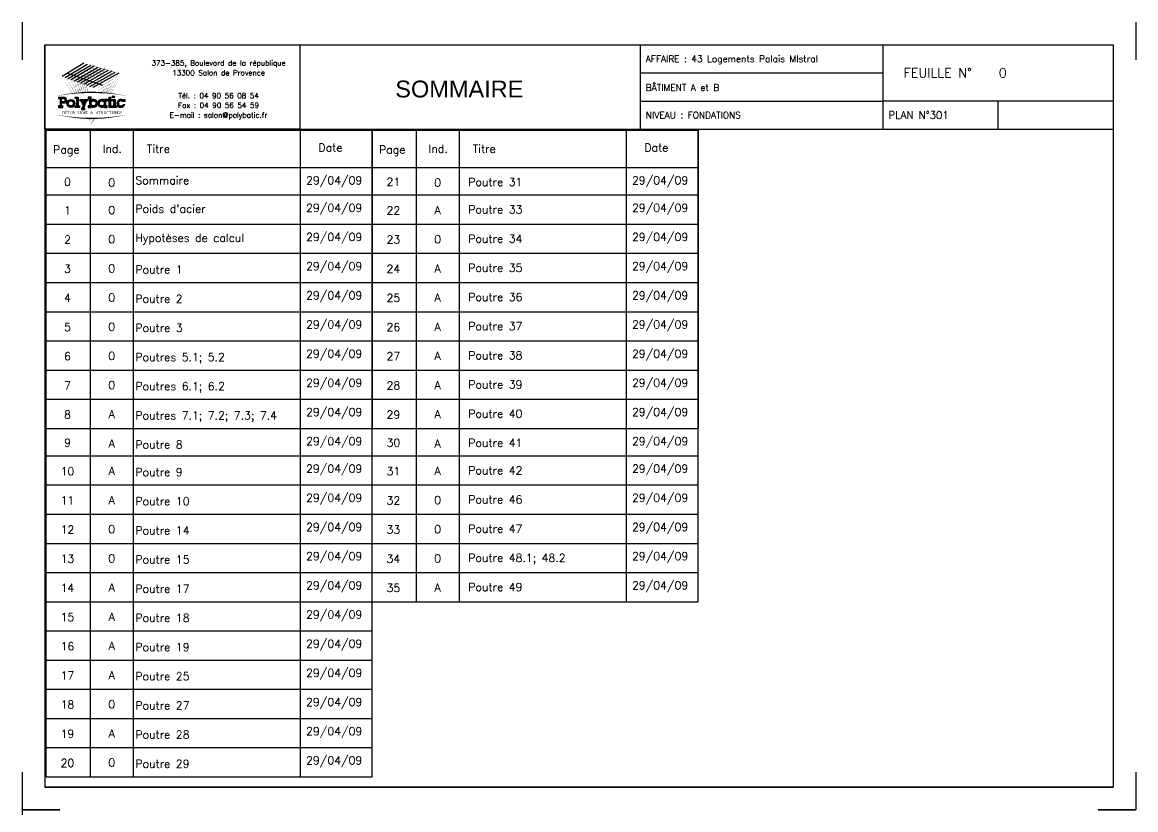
# Model space of a CAD drawing. Extents: x -12912 to 27386, y 1818 to 8189.
# Drawn here: x -12293 to -11517, y 2928 to 3477 of the extents above; entities that cross this region are included whole.
import ezdxf
from ezdxf.enums import TextEntityAlignment as Align

# ---------------------------------------------------------------- set-up
doc = ezdxf.new("R2010")
doc.units = 0
doc.header["$MEASUREMENT"] = 0
doc.layers.get('0').update_dxf_attribs({"linetype": 'CONTINUOUS'})
doc.layers.add('GO-CARTOUCHE', color=7, linetype='CONTINUOUS')
doc.styles.add('ARIAL', font='ARIAL.TTF')
doc.styles.add('POLYBATIC', font='TIMES.TTF')
doc.styles.add('schéma', font='simplex.shx')
doc.styles.add('TEXTE', font='romans.shx')

# ---------------------------------------------------------------- blocks, each defined once
blk = doc.blocks.new('A$C492E529B')
for color, points in [(140, [(1.413, 0.725, 1), (1.563, 0.725, 1)]), (256, [(-0.938, 0.7), (-1.138, 0.7), (-1.138, 0.6), (-1.038, 0.6), (-1.038, 0.1), (-1.138, 0.1), (-1.138, 0), (-0.838, 0), (-0.838, 0.1), (-0.938, 0.1)]), (256, [(-0.367, 0.45), (-0.268, 0.45), (-0.268, 0.55), (-0.523, 0.55), (-0.523, 0.45), (-0.473, 0.45), (-0.543, 0.253), (-0.612, 0.45), (-0.562, 0.45), (-0.562, 0.55), (-0.818, 0.55), (-0.818, 0.45), (-0.718, 0.45), (-0.595, 0.101), (-0.648, -0.05), (-0.718, -0.05), (-0.718, -0.15), (-0.468, -0.15), (-0.468, -0.05), (-0.543, -0.05)]), (256, [(1.393, 0.55), (1.292, 0.55), (1.292, 0.7), (1.193, 0.7), (1.193, 0.55), (1.093, 0.55), (1.093, 0.45), (1.193, 0.45), (1.193, 0), (1.393, 0), (1.393, 0.1), (1.292, 0.1), (1.292, 0.45), (1.393, 0.45)]), (256, [(1.613, 0.55), (1.413, 0.55), (1.413, 0.45), (1.513, 0.45), (1.513, 0.1), (1.413, 0.1), (1.413, 0), (1.712, 0), (1.712, 0.1), (1.613, 0.1)]), (256, [(2.13, 0.4), (2.283, 0.4), (2.283, 0.55), (2.183, 0.55), (2.183, 0.487, 3.359496), (2.272, 0.2), (2.166, 0.2, -3.125802)])]:
    blk.add_hatch(color=color).paths.add_polyline_path(points)
h = blk.add_hatch(color=256)
h.paths.add_polyline_path([(-1.983, 0.1), (-2.083, 0.1), (-2.083, 0.3), (-1.933, 0.3, 1), (-1.933, 0.7), (-2.283, 0.7), (-2.283, 0.6), (-2.183, 0.6), (-2.183, 0.1), (-2.283, 0.1), (-2.283, 0), (-1.983, 0)])
h.paths.add_polyline_path([(-2.083, 0.4), (-2.083, 0.6), (-1.933, 0.6, -1), (-1.933, 0.4)], flags=16)
h = blk.add_hatch(color=256)
h.paths.add_polyline_path([(-1.158, 0.275, 1), (-1.708, 0.275, 1)])
h.paths.add_polyline_path([(-1.608, 0.275, -1), (-1.258, 0.275, -1)], flags=16)
h = blk.add_hatch(color=256)
h.paths.add_polyline_path([(-0.047, 0.487), (-0.047, 0.7), (-0.248, 0.7), (-0.248, 0.6), (-0.147, 0.6), (-0.147, 0.1), (-0.248, 0.1), (-0.248, 0), (-0.047, 0), (-0.047, 0.063, 2.12132)])
h.paths.add_polyline_path([(-0.047, 0.275, -1), (0.303, 0.275, -1)], flags=16)
h = blk.add_hatch(color=256)
h.paths.add_polyline_path([(1.073, 0.1), (0.973, 0.1), (0.973, 0.45), (1.073, 0.45), (1.073, 0.55), (0.873, 0.55), (0.873, 0.487, 2.12132), (0.873, 0.063), (0.873, 0), (1.073, 0)])
h.paths.add_polyline_path([(0.523, 0.275, -1), (0.873, 0.275, -1)], flags=16)
for p, q in [((-0.595, 0.101), (-0.718, 0.45)), ((-0.648, -0.05), (-0.595, 0.101)), ((-0.543, 0.253), (-0.612, 0.45)), ((-0.543, -0.05), (-0.367, 0.45)), ((-0.543, 0.253), (-0.473, 0.45)), ((0.873, 0.55), (0.873, 0.487)), ((1.073, 0.55), (0.873, 0.55)), ((0.873, 0.063), (0.873, 0)), ((0.973, 0.1), (0.973, 0.45)), ((0.973, 0.45), (1.073, 0.45)), ((1.073, 0.1), (0.973, 0.1)), ((1.073, 0.45), (1.073, 0.55)), ((1.073, 0), (1.073, 0.1)), ((2.166, 0.2), (2.272, 0.2)), ((0.873, 0), (1.073, 0))]:
    blk.add_line(p, q)
for points in [[(-2.283, 0.7), (-1.933, 0.7)], [(-2.283, 0.7), (-2.283, 0.6), (-2.183, 0.6), (-2.183, 0.1), (-2.283, 0.1), (-2.283, 0), (-1.983, 0), (-1.983, 0.1), (-2.083, 0.1), (-2.083, 0.3), (-1.933, 0.3)], [(-2.083, 0.4), (-2.083, 0.6), (-1.933, 0.6)], [(-2.083, 0.4), (-1.933, 0.4)], [(-1.138, 0.7), (-0.938, 0.7), (-0.938, 0.1), (-0.838, 0.1), (-0.838, 0), (-1.138, 0), (-1.138, 0.1), (-1.038, 0.1), (-1.038, 0.6), (-1.138, 0.6), (-1.138, 0.7)], [(-0.818, 0.55), (-0.562, 0.55)], [(-0.818, 0.55), (-0.818, 0.45), (-0.718, 0.45)], [(-0.612, 0.45), (-0.562, 0.45), (-0.562, 0.55)], [(-0.523, 0.55), (-0.268, 0.55), (-0.268, 0.45), (-0.367, 0.45)], [(-0.473, 0.45), (-0.523, 0.45), (-0.523, 0.55)], [(-0.248, 0.7), (-0.248, 0.6), (-0.147, 0.6), (-0.147, 0.1), (-0.248, 0.1), (-0.248, 0), (-0.047, 0), (-0.047, 0.063)], [(-0.047, 0.487), (-0.047, 0.7), (-0.248, 0.7)], [(1.093, 0.55), (1.193, 0.55), (1.193, 0.7), (1.292, 0.7), (1.292, 0.55), (1.393, 0.55), (1.393, 0.45), (1.292, 0.45), (1.292, 0.1), (1.393, 0.1), (1.393, 0), (1.193, 0), (1.193, 0.45), (1.093, 0.45)], [(1.093, 0.45), (1.093, 0.55)], [(1.413, 0.45), (1.413, 0.55), (1.613, 0.55), (1.613, 0.1), (1.712, 0.1), (1.712, 0), (1.413, 0), (1.413, 0.1), (1.513, 0.1), (1.513, 0.45), (1.413, 0.45)], [(2.183, 0.487), (2.183, 0.55), (2.283, 0.55), (2.283, 0.4), (2.13, 0.4)], [(-0.648, -0.05), (-0.718, -0.05), (-0.718, -0.15), (-0.468, -0.15), (-0.468, -0.05), (-0.543, -0.05)]]:
    blk.add_lwpolyline(points)
at = {"color": 140}
blk.add_circle((1.488, 0.725), 0.075, dxfattribs=at)
for centre, radius in [((-1.433, 0.275), 0.275), ((-1.433, 0.275), 0.175), ((0.128, 0.275), 0.175), ((0.698, 0.275), 0.175)]:
    blk.add_circle(centre, radius)
for centre, radius, start, end in [((-1.933, 0.5), 0.2, 270, 90), ((-1.933, 0.5), 0.1, 270, 90), ((0.128, 0.275), 0.275, 230.4788, 129.5212), ((0.698, 0.275), 0.275, 50.4788, 309.5212), ((2.008, 0.275), 0.275, 50.4788, 344.17338), ((2.008, 0.275), 0.175, 45.58469, 334.62307)]:
    blk.add_arc(centre, radius, start, end)
blk = doc.blocks.new('POLYBATIC')
at = {"color": 140}
for p, q in [((-0.43, 3.281), (-1.602, 2.578)), ((-1.435, 2.518), (-0.241, 3.228)), ((-1.268, 2.457), (-0.053, 3.175)), ((0.135, 3.121), (-1.101, 2.397)), ((-0.934, 2.337), (0.323, 3.068)), ((-0.767, 2.276), (0.511, 3.015)), ((-1.309, 2.754), (0.586, 2.109)), ((0.7, 2.962), (-0.6, 2.216)), ((-0.433, 2.156), (0.888, 2.908)), ((1.076, 2.855), (-0.266, 2.095)), ((-0.099, 2.035), (1.264, 2.802)), ((1.452, 2.749), (0.067, 1.974))]:
    blk.add_line(p, q, dxfattribs=at)
for points in [[(-1.016, 2.93, 0.0156, 0, 0), (-0.43, 3.281, 0, 0, 0)], [(0.122, 2.71, 0.0156, 0, 0), (-0.869, 3.018, 0, 0, 0)], [(-0.491, 1.706, 0.0136, 0, 0), (-0.869, 3.018, 0, 0, 0)], [(-0.838, 2.873, 0.0156, 0, 0), (-0.241, 3.228, 0, 0, 0)], [(0.283, 2.803, 0.0156, 0, 0), (-0.723, 3.105, 0, 0, 0)], [(-0.398, 1.71, 0.014, 0, 0), (-0.723, 3.105, 0, 0, 0)], [(-0.661, 2.816, 0.0156, 0, 0), (-0.053, 3.175, 0, 0, 0)], [(0.444, 2.896, 0.0156, 0, 0), (-0.576, 3.193, 0, 0, 0)], [(-0.309, 1.714, 0.0145, 0, 0), (-0.576, 3.193, 0, 0, 0)], [(-0.483, 2.759, 0.0156, 0, 0), (0.135, 3.121, 0, 0, 0)], [(0.605, 2.988, 0.0156, 0, 0), (-0.43, 3.281, 0, 0, 0)], [(-0.225, 1.716, 0.0149, 0, 0), (-0.43, 3.281, 0, 0, 0)], [(-0.305, 2.702, 0.0156, 0, 0), (0.323, 3.068, 0, 0, 0)], [(-0.128, 2.646, 0.0156, 0, 0), (0.511, 3.015, 0, 0, 0)], [(-1.602, 2.578, 0, 0.0156, 0), (-1.016, 2.93, 0, 0, 0)], [(-0.684, 2.246, 0.0156, 0, 0), (-1.602, 2.578, 0, 0, 0)], [(-1.031, 1.66, 0.0111, 0, 0), (-1.602, 2.578, 0, 0, 0)], [(-1.456, 2.344, 0, 0.0156, 0), (-0.923, 2.663, 0, 0, 0)], [(-0.522, 2.339, 0.0156, 0, 0), (-1.455, 2.666, 0, 0, 0)], [(-0.913, 1.673, 0.0116, 0, 0), (-1.455, 2.666, 0, 0, 0)], [(-1.435, 2.518, 0, 0.0156, 0), (-0.838, 2.873, 0, 0, 0)], [(-1.31, 2.109, 0, 0.0156, 0), (-0.831, 2.397, 0, 0, 0)], [(-0.361, 2.432, 0.0156, 0, 0), (-1.309, 2.754, 0, 0, 0)], [(-0.8, 1.684, 0.0121, 0, 0), (-1.309, 2.754, 0, 0, 0)], [(-1.268, 2.457, 0, 0.0156, 0), (-0.661, 2.816, 0, 0, 0)], [(-0.2, 2.524, 0.0156, 0, 0), (-1.162, 2.842, 0, 0, 0)], [(-0.692, 1.693, 0.0126, 0, 0), (-1.162, 2.842, 0, 0, 0)], [(-1.101, 2.397, 0, 0.0156, 0), (-0.483, 2.759, 0, 0, 0)], [(-0.039, 2.617, 0.0156, 0, 0), (-1.016, 2.93, 0, 0, 0)], [(-0.589, 1.7, 0.0131, 0, 0), (-1.016, 2.93, 0, 0, 0)], [(-0.934, 2.337, 0, 0.0156, 0), (-0.305, 2.702, 0, 0, 0)], [(-0.391, 2.983, 0, 0.0156, 0), (-0.923, 2.663, 0, 0, 0)], [(-0.352, 2.685, 0, 0.0156, 0), (-0.831, 2.397, 0, 0, 0)], [(-0.767, 2.276, 0, 0.0156, 0), (-0.128, 2.646, 0, 0, 0)], [(-0.6, 2.216, 0, 0.0156, 0), (0.05, 2.589, 0, 0, 0)], [(-0.433, 2.156, 0, 0.0156, 0), (0.227, 2.532, 0, 0, 0)], [(0.586, 2.109, 0, 0.0156, 0), (-0.361, 2.432, 0, 0, 0)], [(-0.266, 2.095, 0, 0.0156, 0), (0.405, 2.475, 0, 0, 0)], [(0.762, 2.207, 0, 0.0156, 0), (-0.2, 2.524, 0, 0, 0)], [(-0.099, 2.035, 0, 0.0156, 0), (0.582, 2.418, 0, 0, 0)], [(0.937, 2.305, 0, 0.0156, 0), (-0.039, 2.617, 0, 0, 0)], [(0.05, 2.589, 0.0156, 0, 0), (0.7, 2.962, 0, 0, 0)], [(1.113, 2.402, 0, 0.0156, 0), (0.122, 2.71, 0, 0, 0)], [(0.227, 2.532, 0.0156, 0, 0), (0.888, 2.908, 0, 0, 0)], [(1.289, 2.5, 0, 0.0156, 0), (0.283, 2.803, 0, 0, 0)], [(0.405, 2.475, 0.0156, 0, 0), (1.076, 2.855, 0, 0, 0)], [(1.465, 2.598, 0, 0.0156, 0), (0.444, 2.896, 0, 0, 0)], [(0.582, 2.418, 0.0156, 0, 0), (1.264, 2.802, 0, 0, 0)], [(1.641, 2.695, 0, 0.0156, 0), (0.605, 2.988, 0, 0, 0)], [(0.76, 2.362, 0.0156, 0, 0), (1.452, 2.749, 0, 0, 0)], [(0.781, 1.685, 0.00933, 0, 0), (1.113, 2.402, 0, 0, 0)], [(0.852, 2.095, 0.0156, 0, 0), (1.491, 2.45, 0, 0, 0)], [(0.865, 1.678, 0.0103, 0, 0), (1.289, 2.5, 0, 0, 0)], [(0.937, 2.305, 0.0156, 0, 0), (1.641, 2.695, 0, 0, 0)], [(0.942, 1.67, 0.0112, 0, 0), (1.465, 2.598, 0, 0, 0)], [(1.012, 1.663, 0.012, 0, 0), (1.641, 2.695, 0, 0, 0)], [(-1.165, 1.875, 0, 0.0156, 0), (-0.739, 2.131, 0, 0, 0)], [(-1.019, 1.641, 0, 0.0156, 0), (-0.646, 1.864, 0, 0, 0)], [(-0.312, 2.386, 0, 0.0156, 0), (-0.739, 2.131, 0, 0, 0)], [(0.234, 1.914, 0, 0.0156, 0), (-0.684, 2.246, 0, 0, 0)], [(-0.273, 2.088, 0, 0.0156, 0), (-0.646, 1.864, 0, 0, 0)], [(0.41, 2.012, 0, 0.0156, 0), (-0.522, 2.339, 0, 0, 0)], [(0.067, 1.974, 0, 0.0156, 0), (0.76, 2.362, 0, 0, 0)], [(0.213, 1.74, 0, 0.0156, 0), (0.852, 2.095, 0, 0, 0)], [(0.21, 1.716, 0.00323, 0, 0), (0.234, 1.914, 0, 0, 0)], [(0.234, 1.914, 0, 0.0156, 0), (0.937, 2.305, 0, 0, 0)], [(0.349, 1.712, 0.00465, 0, 0), (0.41, 2.012, 0, 0, 0)], [(0.447, 1.708, 0.00693, 0.0156, 0), (0.767, 1.886, 0, 0, 0)], [(0.474, 1.706, 0.00597, 0, 0), (0.586, 2.109, 0, 0, 0)], [(0.587, 1.7, 0.00718, 0, 0), (0.762, 2.207, 0, 0, 0)], [(0.68, 1.675, 0.0156, 0, 0), (1.193, 1.96, 0, 0, 0)], [(0.689, 1.693, 0.0083, 0, 0), (0.937, 2.305, 0, 0, 0)], [(0.765, 1.884, 0.0156, 0, 0), (1.342, 2.205, 0, 0, 0)], [(-1.953, 1.508, 0, 0.0781, -0.053843), (0, 1.719, 0, 0, 0)], [(-0.234, 1.79, 0, 0.00638, 0), (-0.365, 1.711, 0, 0.00638, 0)], [(1.953, 1.508, 0, 0.0781, 0.053843), (0, 1.719, 0, 0, 0)], [(0.96, 1.668, 0.00293, 0, 0), (1.044, 1.715, 0, 0, 0)], [(-1.953, 0.523, 0, 0.0781, 0.053843), (0, 0.312, 0, 0, 0)], [(0, 0, 0, 0.00381, 0), (-0.195, 0.315, 0, 0.00381, 0)], [(0, 0, 0, 0.00368, 0), (-0.171, 0.314, 0, 0.00368, 0)], [(0, 0, 0, 0.00356, 0), (-0.149, 0.314, 0, 0.00356, 0)], [(0, 0, 0, 0.00345, 0), (-0.128, 0.313, 0, 0.00345, 0)], [(0, 0, 0, 0.00334, 0), (-0.109, 0.313, 0, 0.00334, 0)], [(0, 0, 0, 0.00324, 0), (-0.09, 0.313, 0, 0.00324, 0)], [(0, 0, 0, 0.00315, 0), (-0.073, 0.313, 0, 0.00315, 0)], [(0, 0, 0, 0.00306, 0), (-0.056, 0.313, 0, 0.00306, 0)], [(0, 0, 0, 0.00306, 0), (-0.056, 0.313, 0, 0.00306, 0)], [(0, 0, 0, 0.00298, 0), (-0.041, 0.313, 0, 0.00298, 0)], [(1.953, 0.523, 0, 0.0781, -0.053843), (0, 0.312, 0, 0, 0)], [(0, 0, 0, 0.0051, 0), (0.038, 0.313, 0, 0.0051, 0)], [(0, 0, 0, 0.00425, 0), (0.127, 0.313, 0, 0.00425, 0)], [(0, 0, 0, 0.00408, 0), (0.145, 0.314, 0, 0.00408, 0)], [(0, 0, 0, 0.00392, 0), (0.162, 0.314, 0, 0.00392, 0)], [(0, 0, 0, 0.00378, 0), (0.177, 0.314, 0, 0.00378, 0)], [(0, 0, 0, 0.00365, 0), (0.191, 0.315, 0, 0.00365, 0)], [(0, 0, 0, 0.00486, 0), (0.064, 0.313, 0, 0.00486, 0)], [(0, 0, 0, 0.00464, 0), (0.087, 0.313, 0, 0.00464, 0)], [(0, 0, 0, 0.00443, 0), (0.108, 0.313, 0, 0.00443, 0)]]:
    blk.add_lwpolyline(points, format="xyseb", dxfattribs=at)
at = {"color": 5, "xscale": 0.78125, "yscale": 0.78125, "zscale": 0.78125}
blk.add_blockref('A$C492E529B', (0, 0.91), dxfattribs=at)
at = {"lineweight": 60, "style": 'POLYBATIC'}
for s, p in [('BÉTON ARMÉ', (-1.587, 0.547)), ('STRUCTURES', (0.24, 0.547))]:
    blk.add_text(s, height=0.1406, dxfattribs=at).set_placement(p)
at = {"color": 140, "style": 'POLYBATIC'}
blk.add_text('&', height=0.141, dxfattribs=at).set_placement((0, 0.547), align=Align.CENTER)

msp = doc.modelspace()

# ---------------------------------------------------------------- linework, layer by layer
for p, q in [((-12292.506, 3476.925), (-12292.506, 3450.798)), ((-11516.524, 3476.925), (-11516.524, 3450.798)), ((-12276.829, 3461.249), (-11532.2, 3461.249)), ((-12276.829, 3461.249), (-11759.508, 3461.249)), ((-12276.829, 3461.249), (-12276.829, 2943.928)), ((-12099.164, 3461.249), (-11861.885, 3461.249)), ((-12099.164, 3461.249), (-12099.164, 3402.484)), ((-11861.885, 3461.249), (-11861.885, 3402.484)), ((-11861.885, 3461.249), (-11692.784, 3461.249)), ((-11861.885, 3461.249), (-11861.885, 3402.463)), ((-11692.784, 3461.271), (-11532.2, 3461.271)), ((-11692.784, 3461.271), (-11692.784, 3402.484)), ((-11692.784, 3461.249), (-11692.784, 3402.463)), ((-11532.2, 3461.249), (-11532.2, 2943.928)), ((-11861.885, 3441.654), (-11692.784, 3441.654)), ((-11692.784, 3422.08), (-11532.2, 3422.08)), ((-11612.562, 3422.08), (-11612.562, 3402.484)), ((-11861.885, 3422.058), (-11692.784, 3422.058)), ((-12099.164, 3402.484), (-11861.885, 3402.484)), ((-11861.885, 3402.463), (-11532.2, 3402.503)), ((-12292.506, 2954.379), (-12292.506, 2928.251)), ((-11516.524, 2954.379), (-11516.524, 2928.251)), ((-11532.2, 2943.928), (-12276.829, 2943.928)), ((-12276.829, 2943.928), (-11532.2, 2943.928)), ((-12266.378, 2928.251), (-12292.506, 2928.251)), ((-12292.506, 2928.251), (-12266.378, 2928.251)), ((-12292.506, 2928.251), (-12266.378, 2928.251)), ((-12292.506, 2928.251), (-12292.506, 2902.124)), ((-12274.543, 2928.251), (-12292.506, 2928.251)), ((-12292.506, 2928.251), (-12267.591, 2928.251)), ((-11516.524, 2928.251), (-11542.651, 2928.251)), ((-11542.651, 2928.251), (-11516.524, 2928.251)), ((-11542.651, 2928.251), (-11516.524, 2928.251)), ((-11534.487, 2928.251), (-11516.524, 2928.251))]:
    msp.add_line(p, q)
msp.add_lwpolyline([(-12099.164, 3402.484), (-12276.829, 3402.484), (-12276.829, 3461.249), (-12099.164, 3461.249)], close=True)
at = {"layer": 'GO-CARTOUCHE', "color": 3}
for p, q in [((-12275.784, 2951.255), (-12275.784, 3401.704)), ((-12275.784, 3401.704), (-12048.665, 3401.704)), ((-12244.957, 2951.255), (-12244.957, 3401.704)), ((-12215, 2951.255), (-12215, 3401.704)), ((-12098.564, 2951.255), (-12098.564, 3401.704)), ((-12048.665, 3401.704), (-12048.665, 3193.977)), ((-12048.665, 2951.255), (-12048.665, 3401.704)), ((-12048.665, 2951.255), (-12048.665, 3401.704)), ((-12048.665, 3401.704), (-11821.545, 3401.704)), ((-12017.838, 3073.211), (-12017.838, 3401.704)), ((-11987.881, 3073.211), (-11987.881, 3401.704)), ((-11871.444, 3073.211), (-11871.444, 3401.704)), ((-11821.545, 3401.704), (-11821.545, 3193.977)), ((-11821.545, 3073.211), (-11821.545, 3401.704)), ((-11821.545, 3073.211), (-11821.545, 3401.704)), ((-12275.784, 3375.721), (-12048.665, 3375.721)), ((-12048.665, 3375.721), (-11821.545, 3375.721)), ((-12275.784, 3356.585), (-12048.665, 3356.585)), ((-12048.665, 3356.585), (-11821.545, 3356.585)), ((-12275.784, 3336.259), (-12048.665, 3336.259)), ((-12048.665, 3336.259), (-11821.545, 3336.259)), ((-12275.784, 3315.933), (-12048.665, 3315.933)), ((-12048.665, 3315.933), (-11821.545, 3315.933)), ((-12275.784, 3295.607), (-12048.665, 3295.607)), ((-12048.665, 3295.607), (-11821.545, 3295.607)), ((-12275.784, 3275.281), (-12048.665, 3275.281)), ((-12048.665, 3275.281), (-11821.545, 3275.281)), ((-12275.784, 3254.955), (-12048.665, 3254.955)), ((-12048.665, 3254.955), (-11821.545, 3254.955)), ((-12275.784, 3234.629), (-12048.665, 3234.629)), ((-12048.665, 3234.629), (-11821.545, 3234.629)), ((-12275.784, 3214.303), (-12048.665, 3214.303)), ((-12048.665, 3214.303), (-11821.545, 3214.303)), ((-12275.784, 3193.977), (-12048.665, 3193.977)), ((-12275.784, 3193.977), (-12048.665, 3193.977)), ((-12048.665, 3193.977), (-11821.545, 3193.977)), ((-12048.665, 3193.977), (-11821.545, 3193.977)), ((-12275.784, 3174.841), (-12048.665, 3174.841)), ((-12048.665, 3174.841), (-11821.545, 3174.841)), ((-12275.784, 3154.515), (-12048.665, 3154.515)), ((-12048.665, 3154.515), (-11821.545, 3154.515)), ((-12275.784, 3134.189), (-12048.665, 3134.189)), ((-12048.665, 3134.189), (-11821.545, 3134.189)), ((-12275.784, 3113.863), (-12048.665, 3113.863)), ((-12048.665, 3113.863), (-11821.545, 3113.863)), ((-12275.784, 3093.537), (-12048.665, 3093.537)), ((-12048.665, 3093.537), (-11821.545, 3093.537)), ((-12275.784, 3073.211), (-12048.665, 3073.211)), ((-12048.665, 3073.211), (-11821.545, 3073.211)), ((-12275.784, 3052.885), (-12048.665, 3052.885)), ((-12275.784, 3032.559), (-12048.665, 3032.559)), ((-12275.784, 3012.233), (-12048.665, 3012.233)), ((-12275.784, 3012.233), (-12048.665, 3012.233)), ((-12275.784, 3012.233), (-12048.665, 3012.233)), ((-12275.784, 2991.907), (-12048.665, 2991.907)), ((-12275.784, 2991.907), (-12048.665, 2991.907)), ((-12275.784, 2991.907), (-12048.665, 2991.907)), ((-12275.784, 2971.581), (-12048.665, 2971.581)), ((-12275.784, 2971.581), (-12048.665, 2971.581)), ((-12275.784, 2971.581), (-12048.665, 2971.581)), ((-12275.784, 2951.255), (-12048.665, 2951.255)), ((-12275.784, 2951.255), (-12048.665, 2951.255))]:
    msp.add_line(p, q, dxfattribs=at)

# ---------------------------------------------------------------- block references
at = {"xscale": 12.9330286020413, "yscale": 12.93302860186668, "zscale": 12.93302860194661}
msp.add_blockref('POLYBATIC', (-12244.087, 3405.888), dxfattribs=at)

# ---------------------------------------------------------------- texts
for s, height, style, p in [('AFFAIRE : 43 Logements Palais MIstral', 4.57228, 'schéma', (-11857.966, 3449.165)), ('FEUILLE N°   0', 6.53183, 'schéma', (-11678.334, 3438.409)), ('SOMMAIRE', 11.7385, 'ARIAL', (-12032.549, 3424.557)), ('BÂTIMENT A et B', 4.57228, 'schéma', (-11857.966, 3429.134)), ('NIVEAU : FONDATIONS', 4.57228, 'schéma', (-11857.966, 3409.974)), ('PLAN N°301', 5.2255, 'schéma', (-11688.865, 3409.648))]:
    msp.add_text(s, height=height, dxfattribs=dict(style=style)).set_placement(p)
at = {"style": 'schéma'}
for s, p in [('373-385, Boulevard de la république', (-12155.698, 3446.718)), ('13300 Salon de Provence', (-12155.698, 3439.953)), ('Tél. : 04 90 56 08 54', (-12155.698, 3423.975)), ('Fax : 04 90 56 54 59', (-12155.698, 3417.21)), ('E-mail : salon@polybatic.fr', (-12155.698, 3410.444))]:
    msp.add_text(s, height=3.65783, dxfattribs=at).set_placement(p, align=Align.CENTER)
at = {"layer": 'GO-CARTOUCHE', "color": 3, "style": 'TEXTE'}
for s, height, p in [('Ind.', 5.5787, (-12236.484, 3386.006)), ('Titre', 5.5787, (-12205.687, 3386.006)), ('Date ', 5.5787, (-12086.085, 3386.791)), ('Ind.', 5.5787, (-12009.364, 3386.006)), ('Titre', 5.5787, (-11978.567, 3386.006)), ('Date ', 5.5787, (-11858.966, 3386.791)), ('Page', 5.5787, (-12270.988, 3385.382)), ('Page', 5.5787, (-12043.869, 3385.382)), ('Sommaire', 5.5787, (-12213.705, 3363.988)), ('29/04/09', 5.5787, (-12094.718, 3363.988)), ('Poutre 31', 5.5787, (-11981.725, 3362.818)), ('29/04/09', 5.5787, (-11867.598, 3363.988)), ("Poids d'acier", 5.57869, (-12213.705, 3344.183)), ('29/04/09', 5.5787, (-12094.718, 3344.852)), ('Poutre 33', 5.5787, (-11981.725, 3343.682)), ('29/04/09', 5.5787, (-11867.598, 3344.852)), ('Hypotèses de calcul', 5.57869, (-12213.705, 3323.857)), ('29/04/09', 5.5787, (-12094.718, 3324.526)), ('29/04/09', 5.5787, (-11867.598, 3324.526)), ('Poutre 34', 5.5787, (-11981.725, 3323.356)), ('Poutre 1', 5.5787, (-12213.705, 3301.841)), ('29/04/09', 5.5787, (-12094.718, 3304.2)), ('Poutre 35', 5.5787, (-11981.725, 3303.03)), ('29/04/09', 5.5787, (-11867.598, 3304.2)), ('29/04/09', 5.5787, (-12094.718, 3283.874)), ('29/04/09', 5.5787, (-11867.598, 3283.874)), ('Poutre 2', 5.5787, (-12213.705, 3281.515)), ('Poutre 36', 5.5787, (-11981.725, 3282.704)), ('29/04/09', 5.5787, (-12094.718, 3263.548)), ('Poutre 37', 5.5787, (-11981.725, 3262.378)), ('29/04/09', 5.5787, (-11867.598, 3263.548)), ('Poutre 3', 5.5787, (-12213.705, 3261.189)), ('Poutres 5.1; 5.2', 5.57869, (-12213.705, 3240.863)), ('29/04/09', 5.5787, (-12094.718, 3243.222)), ('Poutre 38', 5.5787, (-11981.725, 3242.052)), ('29/04/09', 5.5787, (-11867.598, 3243.222)), ('29/04/09', 5.5787, (-12094.718, 3222.896)), ('29/04/09', 5.5787, (-11867.598, 3222.896)), ('Poutres 6.1; 6.2', 5.57869, (-12213.705, 3220.537)), ('Poutre 39', 5.5787, (-11981.725, 3221.726)), ('Poutres 7.1; 7.2; 7.3; 7.4', 5.57869, (-12213.705, 3200.211)), ('29/04/09', 5.5787, (-12094.718, 3202.57)), ('Poutre 40', 5.5787, (-11981.725, 3201.4)), ('29/04/09', 5.5787, (-11867.598, 3202.57)), ('Poutre 8', 5.5787, (-12213.705, 3179.885)), ('29/04/09', 5.5787, (-12094.718, 3182.244)), ('Poutre 41', 5.5787, (-11981.725, 3181.074)), ('29/04/09', 5.5787, (-11867.598, 3182.244)), ('Poutre 9', 5.5787, (-12213.705, 3160.748)), ('29/04/09', 5.5787, (-12094.718, 3163.108)), ('Poutre 42', 5.5787, (-11981.725, 3161.938)), ('29/04/09', 5.5787, (-11867.598, 3163.108)), ('Poutre 10', 5.5787, (-12213.705, 3140.422)), ('29/04/09', 5.5787, (-12094.718, 3142.782)), ('Poutre 46', 5.5787, (-11981.725, 3141.612)), ('29/04/09', 5.5787, (-11867.598, 3142.782)), ('29/04/09', 5.5787, (-12094.718, 3122.456)), ('29/04/09', 5.5787, (-11867.598, 3122.456)), ('Poutre 14', 5.5787, (-12213.705, 3120.096)), ('Poutre 47', 5.5787, (-11981.725, 3121.286)), ('Poutre 15', 5.5787, (-12213.705, 3099.77)), ('29/04/09', 5.5787, (-12094.718, 3102.13)), ('Poutre 48.1; 48.2', 5.57869, (-11981.725, 3100.96)), ('29/04/09', 5.5787, (-11867.598, 3102.13)), ('29/04/09', 5.5787, (-12094.718, 3081.804)), ('29/04/09', 5.5787, (-11867.598, 3081.804)), ('Poutre 17', 5.5787, (-12213.705, 3079.444)), ('Poutre 49', 5.5787, (-11981.725, 3080.634)), ('29/04/09', 5.5787, (-12094.718, 3061.478)), ('Poutre 18', 5.5787, (-12213.705, 3059.118)), ('Poutre 19', 5.5787, (-12213.705, 3038.793)), ('29/04/09', 5.5787, (-12094.718, 3041.152)), ('29/04/09', 5.5787, (-12094.718, 3020.826)), ('Poutre 25', 5.5787, (-12213.705, 3018.467)), ('Poutre 27', 5.5787, (-12213.705, 2998.141)), ('29/04/09', 5.5787, (-12094.718, 3000.5)), ('Poutre 28', 5.5787, (-12213.705, 2977.815)), ('29/04/09', 5.5787, (-12094.718, 2980.174)), ('29/04/09', 5.5787, (-12094.718, 2959.848)), ('Poutre 29', 5.5787, (-12213.705, 2957.489))]:
    msp.add_text(s, height=height, dxfattribs=at).set_placement(p)
for s, height, p in [('0', 5.579, (-12260.996, 3362.914)), ('0', 5.579, (-12230.169, 3362.441)), ('21', 5.5787, (-12033.876, 3362.914)), ('0', 5.579, (-12003.049, 3362.441)), ('1', 5.579, (-12260.996, 3343.021)), ('0', 5.579, (-12230.169, 3343.305)), ('22', 5.5787, (-12033.876, 3343.021)), ('A', 5.579, (-12003.049, 3343.305)), ('2', 5.579, (-12260.996, 3322.695)), ('0', 5.579, (-12230.169, 3322.979)), ('23', 5.5787, (-12033.876, 3322.695)), ('0', 5.579, (-12003.049, 3322.979)), ('3', 5.579, (-12260.996, 3302.369)), ('0', 5.579, (-12230.169, 3302.653)), ('24', 5.5787, (-12033.876, 3302.369)), ('A', 5.579, (-12003.049, 3302.653)), ('4', 5.579, (-12260.996, 3282.043)), ('0', 5.579, (-12230.169, 3282.327)), ('25', 5.5787, (-12033.876, 3282.043)), ('A', 5.579, (-12003.049, 3282.327)), ('5', 5.579, (-12260.996, 3261.718)), ('0', 5.579, (-12230.169, 3262.001)), ('26', 5.5787, (-12033.876, 3261.718)), ('A', 5.579, (-12003.049, 3262.001)), ('6', 5.579, (-12260.996, 3241.392)), ('0', 5.579, (-12230.169, 3241.675)), ('27', 5.5787, (-12033.876, 3241.392)), ('A', 5.579, (-12003.049, 3241.675)), ('7', 5.579, (-12260.996, 3221.066)), ('0', 5.579, (-12230.169, 3221.349)), ('28', 5.5787, (-12033.876, 3221.066)), ('A', 5.579, (-12003.049, 3221.349)), ('8', 5.579, (-12260.996, 3200.74)), ('A', 5.579, (-12230.169, 3201.023)), ('29', 5.5787, (-12033.876, 3200.74)), ('A', 5.579, (-12003.049, 3201.023)), ('9', 5.579, (-12260.996, 3181.17)), ('A', 5.579, (-12230.169, 3180.697)), ('30', 5.5787, (-12033.876, 3181.17)), ('A', 5.579, (-12003.049, 3180.697)), ('10', 5.5787, (-12260.996, 3161.277)), ('A', 5.579, (-12230.169, 3161.561)), ('31', 5.5787, (-12033.876, 3161.277)), ('A', 5.579, (-12003.049, 3161.561)), ('11', 5.5787, (-12260.996, 3140.951)), ('A', 5.579, (-12230.169, 3141.235)), ('32', 5.5787, (-12033.876, 3140.951)), ('0', 5.579, (-12003.049, 3141.235)), ('12', 5.5787, (-12260.996, 3120.625)), ('0', 5.579, (-12230.169, 3120.909)), ('33', 5.5787, (-12033.876, 3120.625)), ('0', 5.579, (-12003.049, 3120.909)), ('13', 5.5787, (-12260.996, 3100.299)), ('0', 5.579, (-12230.169, 3100.583)), ('34', 5.5787, (-12033.876, 3100.299)), ('0', 5.579, (-12003.049, 3100.583)), ('14', 5.5787, (-12260.996, 3079.973)), ('A', 5.579, (-12230.169, 3080.257)), ('35', 5.5787, (-12033.876, 3079.973)), ('A', 5.579, (-12003.049, 3080.257)), ('15', 5.5787, (-12260.996, 3059.647)), ('A', 5.579, (-12230.169, 3059.931)), ('16', 5.5787, (-12260.996, 3039.321)), ('A', 5.579, (-12230.169, 3039.605)), ('17', 5.5787, (-12260.996, 3018.995)), ('A', 5.579, (-12230.169, 3019.279)), ('18', 5.5787, (-12260.996, 2998.669)), ('0', 5.579, (-12230.169, 2998.953)), ('19', 5.5787, (-12260.996, 2978.343)), ('A', 5.579, (-12230.169, 2978.627)), ('20', 5.5787, (-12260.996, 2958.018)), ('0', 5.579, (-12230.169, 2958.301))]:
    msp.add_text(s, height=height, dxfattribs=at).set_placement(p, align=Align.CENTER)

doc.saveas('drawing.dxf')
